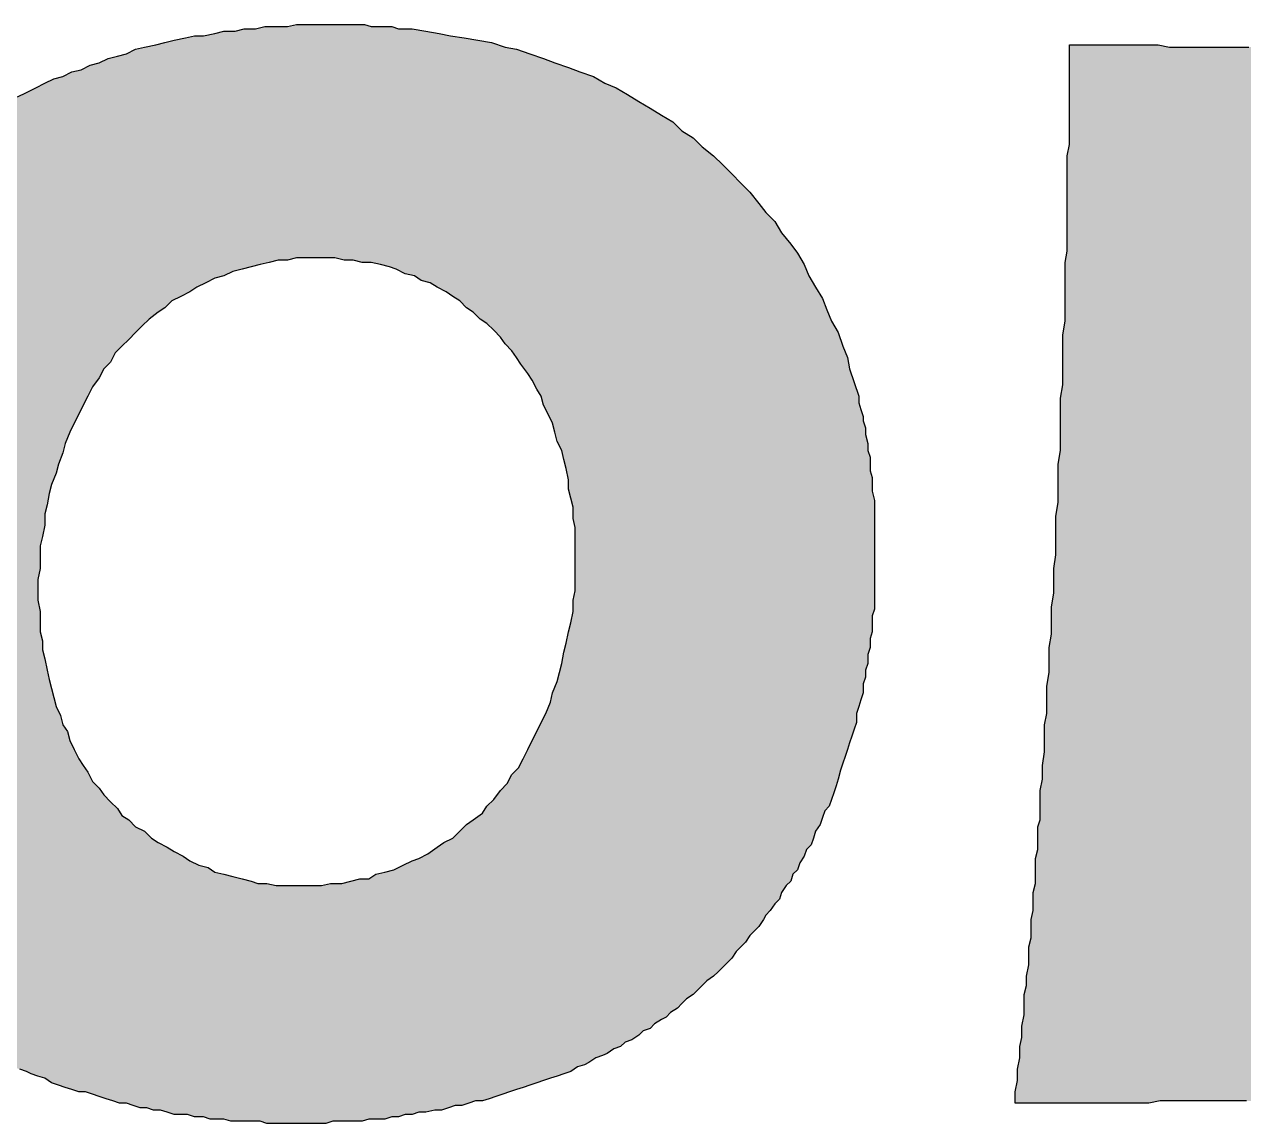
# Model space of a CAD drawing. Extents: x 0 to 17, y 0 to 11.
# Drawn here: x 12.9812 to 13.2595, y 1.4446 to 1.6956 of the extents above; entities that cross this region are included whole.
import ezdxf

# ---------------------------------------------------------------- set-up
doc = ezdxf.new("R2010")
doc.units = 0
doc.header["$LTSCALE"] = 10
doc.header["$MEASUREMENT"] = 0
doc.layers.add('BDR-18', color=1, linetype='Continuous')

# ---------------------------------------------------------------- blocks, each defined once
blk = doc.blocks.new('hel_logo_md_borderless')
at = {"layer": 'BDR-18', "linetype": 'ByBlock'}
h = blk.add_hatch(color=256, dxfattribs=at)
h.dxf.hatch_style = 1
h.paths.add_polyline_path([(1.97671, 1.265), (1.97339, 1.265), (1.96925, 1.265), (1.96594, 1.26418), (1.96263, 1.26418), (1.95932, 1.26335), (1.95601, 1.26252), (1.95269, 1.26169), (1.94938, 1.26086), (1.94607, 1.26004), (1.94276, 1.25838), (1.93945, 1.25755), (1.93613, 1.2559), (1.93282, 1.25424), (1.93034, 1.25258), (1.92703, 1.25093), (1.92371, 1.24927), (1.92123, 1.24679), (1.91875, 1.24513), (1.91543, 1.24265), (1.91295, 1.24016), (1.91046, 1.23768), (1.90798, 1.23519), (1.9055, 1.23271), (1.90301, 1.23023), (1.90136, 1.22691), (1.89887, 1.22443), (1.89722, 1.22112), (1.89473, 1.21781), (1.89308, 1.21449), (1.89142, 1.21118), (1.88976, 1.20787), (1.88811, 1.20456), (1.88645, 1.20125), (1.8848, 1.19711), (1.88397, 1.19379), (1.88231, 1.18965), (1.88148, 1.18634), (1.87983, 1.1822), (1.879, 1.17889), (1.87817, 1.17475), (1.87734, 1.17144), (1.87734, 1.1673), (1.87652, 1.16316), (1.87569, 1.15984), (1.87569, 1.1557), (1.87569, 1.15156), (1.87486, 1.14742), (1.87486, 1.14328), (1.87486, 1.13997), (1.87569, 1.13583), (1.87569, 1.13252), (1.87569, 1.12838), (1.87652, 1.12507), (1.87652, 1.12175), (1.87734, 1.11844), (1.87817, 1.1143), (1.879, 1.11099), (1.87983, 1.10768), (1.88066, 1.10437), (1.88148, 1.10105), (1.88314, 1.09774), (1.88397, 1.09443), (1.88562, 1.09195), (1.88645, 1.08863), (1.88811, 1.08532), (1.88976, 1.08201), (1.89142, 1.07953), (1.89308, 1.07704), (1.89473, 1.07373), (1.89722, 1.07125), (1.89887, 1.06876), (1.90136, 1.06628), (1.90384, 1.06379), (1.9055, 1.06131), (1.90798, 1.05965), (1.91046, 1.05717), (1.91378, 1.05551), (1.91626, 1.05303), (1.91875, 1.05137), (1.92206, 1.04972), (1.92454, 1.04806), (1.92785, 1.0464), (1.93034, 1.04475), (1.93365, 1.04309), (1.93696, 1.04226), (1.93945, 1.04061), (1.94276, 1.03978), (1.94607, 1.03895), (1.94938, 1.03812), (1.95269, 1.0373), (1.95518, 1.03647), (1.95849, 1.03647), (1.9618, 1.03564), (1.96511, 1.03564), (1.96843, 1.03564), (1.97174, 1.03564), (1.97505, 1.03564), (1.97836, 1.03564), (1.98168, 1.03647), (1.98582, 1.03647), (1.98913, 1.0373), (1.99244, 1.03812), (1.99575, 1.03812), (1.99824, 1.03978), (2.00155, 1.04061), (2.00486, 1.04144), (2.00817, 1.04309), (2.01148, 1.04475), (2.01397, 1.04558), (2.01728, 1.04723), (2.02059, 1.04972), (2.02308, 1.05137), (2.02639, 1.05303), (2.02887, 1.05551), (2.03136, 1.058), (2.03384, 1.05965), (2.03715, 1.06214), (2.03881, 1.06462), (2.04129, 1.06711), (2.04378, 1.07042), (2.04626, 1.0729), (2.04792, 1.07621), (2.0504, 1.0787), (2.05206, 1.08201), (2.05371, 1.08532), (2.05537, 1.08863), (2.05703, 1.09195), (2.05868, 1.09526), (2.06034, 1.09857), (2.06199, 1.10271), (2.06282, 1.10602), (2.06448, 1.11016), (2.06531, 1.11347), (2.06613, 1.11679), (2.06696, 1.12093), (2.06779, 1.12424), (2.06862, 1.12838), (2.06945, 1.13169), (2.07027, 1.13583), (2.07027, 1.13997), (2.0711, 1.14328), (2.0711, 1.14742), (2.0711, 1.15074), (2.0711, 1.15488), (2.0711, 1.15902), (2.0711, 1.16233), (2.0711, 1.16647), (2.07027, 1.16978), (2.07027, 1.17392), (2.06945, 1.17723), (2.06862, 1.18054), (2.06862, 1.18386), (2.06779, 1.188), (2.06696, 1.19131), (2.06613, 1.19462), (2.06448, 1.19793), (2.06365, 1.20125), (2.06282, 1.20456), (2.06117, 1.20787), (2.05951, 1.21118), (2.05868, 1.21449), (2.05703, 1.21698), (2.05537, 1.22029), (2.05371, 1.22277), (2.05123, 1.22609), (2.04957, 1.22857), (2.04792, 1.23105), (2.04543, 1.23354), (2.04378, 1.23602), (2.04129, 1.23851), (2.03881, 1.24099), (2.03633, 1.24265), (2.03384, 1.24513), (2.03136, 1.24679), (2.02887, 1.24927), (2.02639, 1.25093), (2.0239, 1.25258), (2.02059, 1.25424), (2.01811, 1.2559), (2.0148, 1.25672), (2.01231, 1.25838), (2.009, 1.25921), (2.00569, 1.26086), (2.0032, 1.26169), (1.99989, 1.26252), (1.99658, 1.26335), (1.99327, 1.26335), (1.98996, 1.26418), (1.98664, 1.26418), (1.98333, 1.265), (1.98002, 1.265)], flags=16)
h.paths.add_polyline_path([(1.98168, 1.35029), (1.98416, 1.35029), (1.98664, 1.35029), (1.98913, 1.35029), (1.99161, 1.35029), (1.9941, 1.35029), (1.99658, 1.34946), (1.99906, 1.34946), (2.00155, 1.34946), (2.00403, 1.34946), (2.00652, 1.34863), (2.009, 1.34863), (2.01148, 1.34863), (2.01645, 1.34781), (2.02142, 1.34698), (2.02556, 1.34615), (2.03053, 1.34532), (2.0355, 1.34449), (2.04047, 1.34367), (2.04543, 1.34201), (2.04957, 1.34118), (2.05454, 1.33953), (2.05951, 1.33787), (2.06365, 1.33621), (2.06862, 1.33456), (2.07276, 1.3329), (2.07773, 1.33125), (2.08187, 1.32876), (2.08601, 1.32711), (2.09015, 1.32462), (2.09429, 1.32214), (2.09843, 1.31965), (2.10257, 1.31717), (2.10671, 1.31469), (2.11002, 1.31137), (2.11416, 1.30889), (2.11747, 1.30558), (2.12161, 1.30227), (2.12492, 1.29895), (2.12824, 1.29564), (2.13155, 1.29233), (2.13486, 1.28902), (2.13817, 1.28488), (2.14066, 1.28156), (2.14397, 1.27825), (2.14645, 1.27411), (2.14976, 1.26997), (2.15225, 1.26666), (2.15473, 1.26252), (2.15639, 1.25838), (2.15887, 1.25424), (2.16136, 1.2501), (2.16301, 1.24596), (2.16467, 1.24182), (2.16715, 1.23768), (2.16881, 1.23271), (2.17047, 1.22857), (2.17129, 1.22443), (2.17295, 1.21946), (2.17461, 1.21449), (2.17461, 1.21201), (2.17543, 1.20953), (2.17626, 1.20704), (2.17626, 1.20539), (2.17709, 1.2029), (2.17709, 1.20042), (2.17792, 1.19711), (2.17792, 1.19462), (2.17875, 1.19214), (2.17875, 1.18965), (2.17875, 1.18717), (2.17957, 1.18469), (2.17957, 1.1822), (2.17957, 1.17972), (2.1804, 1.1764), (2.1804, 1.17392), (2.1804, 1.17144), (2.1804, 1.16812), (2.1804, 1.16564), (2.1804, 1.16316), (2.1804, 1.15984), (2.1804, 1.15736), (2.1804, 1.15405), (2.1804, 1.15156), (2.1804, 1.14825), (2.1804, 1.14577), (2.1804, 1.14246), (2.1804, 1.13997), (2.1804, 1.13666), (2.17957, 1.13418), (2.17957, 1.13086), (2.17957, 1.12838), (2.17875, 1.1259), (2.17875, 1.12258), (2.17792, 1.1201), (2.17792, 1.11679), (2.17709, 1.1143), (2.17709, 1.11182), (2.17626, 1.10933), (2.17626, 1.10602), (2.17543, 1.10354), (2.17461, 1.10105), (2.17378, 1.09857), (2.17378, 1.09526), (2.17295, 1.09277), (2.17212, 1.09029), (2.17129, 1.08781), (2.17047, 1.08532), (2.16964, 1.08284), (2.16881, 1.08035), (2.16798, 1.07787), (2.16715, 1.07456), (2.16633, 1.07207), (2.1655, 1.06959), (2.16467, 1.06711), (2.16384, 1.06462), (2.16219, 1.06296), (2.16136, 1.06048), (2.16053, 1.058), (2.15887, 1.05551), (2.15805, 1.05303), (2.15722, 1.05054), (2.15556, 1.04889), (2.15473, 1.0464), (2.15308, 1.04392), (2.15225, 1.04144), (2.15059, 1.03978), (2.14976, 1.0373), (2.14811, 1.03564), (2.14645, 1.03316), (2.14562, 1.03067), (2.14397, 1.02902), (2.14231, 1.02653), (2.14066, 1.02488), (2.13983, 1.02322), (2.13817, 1.02074), (2.13652, 1.01908), (2.13486, 1.01742), (2.1332, 1.01494), (2.13155, 1.01328), (2.12989, 1.01163), (2.12824, 1.00914), (2.12658, 1.00749), (2.12492, 1.00583), (2.12327, 1.00417), (2.12161, 1.00252), (2.11913, 1.00086), (2.11747, 0.99921), (2.11582, 0.99755), (2.11416, 0.99589), (2.11168, 0.99424), (2.11002, 0.99258), (2.10836, 0.99093), (2.10588, 0.98927), (2.10422, 0.98761), (2.10257, 0.98679), (2.10008, 0.98513), (2.09843, 0.98347), (2.09594, 0.98265), (2.09429, 0.98099), (2.0918, 0.97933), (2.08932, 0.97851), (2.08766, 0.97685), (2.08518, 0.97602), (2.08269, 0.97437), (2.08104, 0.97354), (2.07855, 0.97271), (2.07607, 0.97105), (2.07441, 0.97023), (2.07193, 0.9694), (2.06945, 0.96774), (2.06696, 0.96691), (2.06448, 0.96609), (2.06199, 0.96526), (2.05951, 0.96443), (2.05703, 0.9636), (2.05454, 0.96277), (2.05206, 0.96195), (2.04957, 0.96112), (2.04709, 0.96029), (2.04461, 0.95946), (2.04212, 0.95863), (2.03964, 0.95781), (2.03715, 0.95698), (2.03467, 0.95698), (2.03218, 0.95615), (2.0297, 0.95532), (2.02722, 0.95532), (2.02473, 0.95449), (2.02225, 0.95367), (2.01976, 0.95367), (2.01645, 0.95284), (2.01397, 0.95284), (2.01148, 0.95201), (2.009, 0.95201), (2.00652, 0.95118), (2.00403, 0.95118), (2.00155, 0.95035), (1.99824, 0.95035), (1.99575, 0.95035), (1.99327, 0.94953), (1.99078, 0.94953), (1.9883, 0.94953), (1.98499, 0.94953), (1.9825, 0.94953), (1.98002, 0.9487), (1.97754, 0.9487), (1.97422, 0.9487), (1.97174, 0.9487), (1.96925, 0.9487), (1.96677, 0.9487), (1.96346, 0.9487), (1.96097, 0.9487), (1.95849, 0.9487), (1.95601, 0.94953), (1.95352, 0.94953), (1.95021, 0.94953), (1.94773, 0.94953), (1.94524, 0.94953), (1.94276, 0.95035), (1.94027, 0.95035), (1.93779, 0.95035), (1.93531, 0.95118), (1.93199, 0.95118), (1.92951, 0.95201), (1.92703, 0.95201), (1.92454, 0.95201), (1.92206, 0.95284), (1.91957, 0.95367), (1.91709, 0.95367), (1.9146, 0.95449), (1.91212, 0.95449), (1.90964, 0.95532), (1.90715, 0.95615), (1.90467, 0.95615), (1.90218, 0.95698), (1.8997, 0.95781), (1.89722, 0.95863), (1.89473, 0.95946), (1.89225, 0.96029), (1.88976, 0.96029), (1.88728, 0.96112), (1.8848, 0.96195), (1.88231, 0.96277), (1.87983, 0.9636), (1.87734, 0.96526), (1.87486, 0.96609), (1.87238, 0.96691), (1.87072, 0.96774), (1.86824, 0.96857), (1.86575, 0.9694), (1.86327, 0.97105), (1.86161, 0.97188), (1.85913, 0.97271), (1.85664, 0.97437), (1.85499, 0.97519), (1.8525, 0.97685), (1.85085, 0.97768), (1.84836, 0.97933), (1.84588, 0.98016), (1.84174, 0.98347), (1.84008, 0.9843), (1.83843, 0.98596), (1.83594, 0.98761), (1.83429, 0.98927), (1.8318, 0.99093), (1.83015, 0.99258), (1.82849, 0.99341), (1.82601, 0.99507), (1.82435, 0.99672), (1.82269, 0.99921), (1.82104, 1.00086), (1.81855, 1.00252), (1.8169, 1.00417), (1.81524, 1.00583), (1.81359, 1.00749), (1.81193, 1.00914), (1.80862, 1.01328), (1.80531, 1.0166), (1.80282, 1.02074), (1.79951, 1.02405), (1.79702, 1.02819), (1.79371, 1.03233), (1.79123, 1.03564), (1.78957, 1.03978), (1.78709, 1.04392), (1.7846, 1.04806), (1.78295, 1.0522), (1.78129, 1.05634), (1.77964, 1.06048), (1.77798, 1.06462), (1.77632, 1.06959), (1.77467, 1.07373), (1.77384, 1.07787), (1.77218, 1.08284), (1.77136, 1.08698), (1.77053, 1.09195), (1.7697, 1.09691), (1.76887, 1.10105), (1.76804, 1.10602), (1.76722, 1.10851), (1.76722, 1.11099), (1.76722, 1.11347), (1.76722, 1.11596), (1.76639, 1.11844), (1.76639, 1.12093), (1.76639, 1.12341), (1.76639, 1.1259), (1.76556, 1.12838), (1.76556, 1.13169), (1.76556, 1.13418), (1.76556, 1.13666), (1.76556, 1.13914), (1.76556, 1.14163), (1.76556, 1.14577), (1.76556, 1.14908), (1.76556, 1.15322), (1.76639, 1.15736), (1.76639, 1.16067), (1.76639, 1.16481), (1.76722, 1.16812), (1.76722, 1.17144), (1.76804, 1.17558), (1.76804, 1.17889), (1.76887, 1.1822), (1.76887, 1.18634), (1.7697, 1.18965), (1.77053, 1.19297), (1.77136, 1.19628), (1.77218, 1.19959), (1.77301, 1.20373), (1.77384, 1.20704), (1.77467, 1.21035), (1.7755, 1.21367), (1.77632, 1.21698), (1.77798, 1.21946), (1.77881, 1.22277), (1.78046, 1.22609), (1.78129, 1.2294), (1.78295, 1.23271), (1.78378, 1.23602), (1.78543, 1.23851), (1.78709, 1.24182), (1.78792, 1.24513), (1.78957, 1.24762), (1.79123, 1.25093), (1.79288, 1.25341), (1.79454, 1.25672), (1.7962, 1.25921), (1.79785, 1.26169), (1.80034, 1.265), (1.80199, 1.26749), (1.80365, 1.26997), (1.80613, 1.27246), (1.80779, 1.27577), (1.80945, 1.27825), (1.81193, 1.28074), (1.81441, 1.28322), (1.81607, 1.2857), (1.81855, 1.28736), (1.82104, 1.28984), (1.82352, 1.29233), (1.82601, 1.29481), (1.82849, 1.29647), (1.83097, 1.29895), (1.83346, 1.30144), (1.83594, 1.30309), (1.83843, 1.30558), (1.84091, 1.30723), (1.84422, 1.30972), (1.84671, 1.31137), (1.84919, 1.31303), (1.8525, 1.31551), (1.85499, 1.31717), (1.8583, 1.31883), (1.86161, 1.32048), (1.8641, 1.32214), (1.86741, 1.32379), (1.87072, 1.32545), (1.87403, 1.32711), (1.87734, 1.32876), (1.88066, 1.33042), (1.88397, 1.33125), (1.88728, 1.3329), (1.89059, 1.33373), (1.8939, 1.33539), (1.89722, 1.33621), (1.90053, 1.33787), (1.90384, 1.3387), (1.90715, 1.33953), (1.91046, 1.34118), (1.91378, 1.34201), (1.91792, 1.34284), (1.92123, 1.34367), (1.92454, 1.34449), (1.92868, 1.34532), (1.93199, 1.34615), (1.93531, 1.34615), (1.93945, 1.34698), (1.94276, 1.34781), (1.9469, 1.34781), (1.95021, 1.34863), (1.95435, 1.34863), (1.95766, 1.34946), (1.9618, 1.34946), (1.96594, 1.34946), (1.96925, 1.35029), (1.97339, 1.35029), (1.97754, 1.35029)])
h = blk.add_hatch(color=256, dxfattribs=at)
h.dxf.hatch_style = 1
h.paths.add_polyline_path([(2.23174, 0.95615), (2.23174, 0.96029), (2.23257, 0.96443), (2.23257, 0.96857), (2.2334, 0.97271), (2.2334, 0.97685), (2.23422, 0.98016), (2.23422, 0.9843), (2.23505, 0.98844), (2.23505, 0.99175), (2.23505, 0.99589), (2.23588, 0.99921), (2.23588, 1.00252), (2.23671, 1.00666), (2.23671, 1.00997), (2.23671, 1.01328), (2.23754, 1.0166), (2.23754, 1.01991), (2.23754, 1.02322), (2.23836, 1.02653), (2.23836, 1.02984), (2.23836, 1.03316), (2.23919, 1.03647), (2.23919, 1.03978), (2.23919, 1.04226), (2.23919, 1.04558), (2.24002, 1.04889), (2.24002, 1.05137), (2.24002, 1.05468), (2.24002, 1.05717), (2.24085, 1.05965), (2.24085, 1.06296), (2.24085, 1.06545), (2.24085, 1.07042), (2.24168, 1.07456), (2.24168, 1.07953), (2.2425, 1.08449), (2.2425, 1.08946), (2.2425, 1.09443), (2.24333, 1.09857), (2.24333, 1.10354), (2.24333, 1.10851), (2.24416, 1.11347), (2.24416, 1.11844), (2.24416, 1.12258), (2.24499, 1.12755), (2.24499, 1.13252), (2.24499, 1.13749), (2.24582, 1.14246), (2.24582, 1.1466), (2.24582, 1.15156), (2.24664, 1.15653), (2.24664, 1.1615), (2.24664, 1.16564), (2.24664, 1.17061), (2.24747, 1.17558), (2.24747, 1.18054), (2.24747, 1.18469), (2.24747, 1.18965), (2.2483, 1.19462), (2.2483, 1.19959), (2.2483, 1.20373), (2.2483, 1.2087), (2.2483, 1.21367), (2.24913, 1.21863), (2.24913, 1.22277), (2.24913, 1.22774), (2.24913, 1.23271), (2.24913, 1.23685), (2.24996, 1.24182), (2.24996, 1.24596), (2.24996, 1.2501), (2.24996, 1.25507), (2.24996, 1.25921), (2.24996, 1.26335), (2.25078, 1.26749), (2.25078, 1.27163), (2.25078, 1.27577), (2.25078, 1.27991), (2.25078, 1.28322), (2.25078, 1.28736), (2.25078, 1.2915), (2.25078, 1.29481), (2.25078, 1.29895), (2.25078, 1.30227), (2.25161, 1.30641), (2.25161, 1.30972), (2.25161, 1.31303), (2.25161, 1.31717), (2.25161, 1.32048), (2.25161, 1.32379), (2.25161, 1.32711), (2.25161, 1.33042), (2.25161, 1.33373), (2.25161, 1.33704), (2.25161, 1.33953), (2.25161, 1.34284), (2.25575, 1.34284), (2.25989, 1.34284), (2.26403, 1.34284), (2.26817, 1.34284), (2.27231, 1.34284), (2.27645, 1.34284), (2.27977, 1.34284), (2.28391, 1.34284), (2.28805, 1.34201), (2.29136, 1.34201), (2.2955, 1.34201), (2.29881, 1.34201), (2.30212, 1.34201), (2.30543, 1.34201), (2.30957, 1.34201), (2.31289, 1.34201), (2.31454, 1.34201), (2.31703, 1.34201), (2.31951, 1.34201), (2.32282, 1.34201), (2.32531, 1.34201), (2.32779, 1.34201), (2.3311, 1.34201), (2.33442, 1.34284), (2.33773, 1.34284), (2.34104, 1.34284), (2.34435, 1.34284), (2.34849, 1.34284), (2.3518, 1.34284), (2.35594, 1.34284), (2.36008, 1.34284), (2.36422, 1.34284), (2.3576, 1.24016), (2.35015, 1.08035), (2.34932, 1.04061), (2.3518, 1.04061), (2.35429, 1.04061), (2.3576, 1.04061), (2.36008, 1.04061), (2.36257, 1.04061), (2.36505, 1.04061), (2.36919, 1.04061), (2.37333, 1.03978), (2.37747, 1.03978), (2.38161, 1.03978), (2.38492, 1.03978), (2.38906, 1.03978), (2.39155, 1.03978), (2.39486, 1.03978), (2.39735, 1.03978), (2.39983, 1.03978), (2.40231, 1.03978), (2.40645, 1.03978), (2.41059, 1.03978), (2.41391, 1.03978), (2.41805, 1.03978), (2.42219, 1.03978), (2.42633, 1.03978), (2.42964, 1.03978), (2.43378, 1.03978), (2.43709, 1.03978), (2.44123, 1.03978), (2.44454, 1.03978), (2.44785, 1.03978), (2.45117, 1.03978), (2.45448, 1.03978), (2.45779, 1.03978), (2.4611, 1.04061), (2.46442, 1.04061), (2.46773, 1.04061), (2.47104, 1.04061), (2.47352, 1.04061), (2.47684, 1.04061), (2.47932, 1.04061), (2.48263, 1.04061), (2.48512, 1.04061), (2.4876, 1.04061), (2.49008, 1.04061), (2.49257, 1.04144), (2.49505, 1.04144), (2.49754, 1.04144), (2.5025, 1.04144), (2.50664, 1.04144), (2.50168, 0.95615), (2.49754, 0.95615), (2.4934, 0.95615), (2.48926, 0.95615), (2.48512, 0.95615), (2.48098, 0.95615), (2.47684, 0.95615), (2.4727, 0.95615), (2.46856, 0.95615), (2.46442, 0.95615), (2.46028, 0.95615), (2.45614, 0.95615), (2.452, 0.95615), (2.44868, 0.95698), (2.44454, 0.95698), (2.4404, 0.95698), (2.43626, 0.95698), (2.43212, 0.95698), (2.42881, 0.95698), (2.42467, 0.95698), (2.42053, 0.95698), (2.41639, 0.95698), (2.41308, 0.95698), (2.40894, 0.95698), (2.4048, 0.95698), (2.40149, 0.95698), (2.39735, 0.95698), (2.39321, 0.95698), (2.38989, 0.95698), (2.38575, 0.95698), (2.38244, 0.95698), (2.3783, 0.95698), (2.37416, 0.95698), (2.37168, 0.95698), (2.36919, 0.95698), (2.36671, 0.95698), (2.36422, 0.95698), (2.36174, 0.95698), (2.35926, 0.95698), (2.35677, 0.95698), (2.35429, 0.95698), (2.34932, 0.95698), (2.34435, 0.95698), (2.34021, 0.95698), (2.33524, 0.95698), (2.33027, 0.95698), (2.32531, 0.95698), (2.32117, 0.95698), (2.3162, 0.95698), (2.31123, 0.95698), (2.30709, 0.95698), (2.30212, 0.95698), (2.29798, 0.95698), (2.29384, 0.95698), (2.28887, 0.95698), (2.28473, 0.95698), (2.28059, 0.95615), (2.27645, 0.95615), (2.27231, 0.95615), (2.26817, 0.95615), (2.26403, 0.95615), (2.25989, 0.95615), (2.25575, 0.95615), (2.25161, 0.95615), (2.24747, 0.95615), (2.24333, 0.95615), (2.23919, 0.95615), (2.23588, 0.95615)])
for points in [[(1.86741, 1.32379), (1.87072, 1.32545), (1.87403, 1.32711), (1.87734, 1.32876), (1.88066, 1.33042), (1.88397, 1.33125), (1.88728, 1.3329), (1.89059, 1.33373), (1.8939, 1.33539), (1.89722, 1.33621), (1.90053, 1.33787), (1.90384, 1.3387), (1.90715, 1.33953), (1.91046, 1.34118), (1.91378, 1.34201), (1.91792, 1.34284), (1.92123, 1.34367), (1.92454, 1.34449), (1.92868, 1.34532), (1.93199, 1.34615), (1.93531, 1.34615), (1.93945, 1.34698), (1.94276, 1.34781), (1.9469, 1.34781), (1.95021, 1.34863), (1.95435, 1.34863), (1.95766, 1.34946), (1.9618, 1.34946), (1.96594, 1.34946), (1.96925, 1.35029), (1.97339, 1.35029), (1.97754, 1.35029), (1.98168, 1.35029), (1.98416, 1.35029), (1.98664, 1.35029), (1.98913, 1.35029), (1.99161, 1.35029), (1.9941, 1.35029), (1.99658, 1.34946), (1.99906, 1.34946), (2.00155, 1.34946), (2.00403, 1.34946), (2.00652, 1.34863), (2.009, 1.34863), (2.01148, 1.34863), (2.01645, 1.34781), (2.02142, 1.34698), (2.02556, 1.34615), (2.03053, 1.34532), (2.0355, 1.34449), (2.04047, 1.34367), (2.04543, 1.34201), (2.04957, 1.34118), (2.05454, 1.33953), (2.05951, 1.33787), (2.06365, 1.33621), (2.06862, 1.33456), (2.07276, 1.3329), (2.07773, 1.33125), (2.08187, 1.32876), (2.08601, 1.32711), (2.09015, 1.32462), (2.09429, 1.32214), (2.09843, 1.31965), (2.10257, 1.31717), (2.10671, 1.31469), (2.11002, 1.31137), (2.11416, 1.30889), (2.11747, 1.30558), (2.12161, 1.30227), (2.12492, 1.29895), (2.12824, 1.29564), (2.13155, 1.29233), (2.13486, 1.28902), (2.13817, 1.28488), (2.14066, 1.28156), (2.14397, 1.27825), (2.14645, 1.27411), (2.14976, 1.26997), (2.15225, 1.26666), (2.15473, 1.26252), (2.15639, 1.25838), (2.15887, 1.25424), (2.16136, 1.2501), (2.16301, 1.24596), (2.16467, 1.24182), (2.16715, 1.23768), (2.16881, 1.23271), (2.17047, 1.22857), (2.17129, 1.22443), (2.17295, 1.21946), (2.17461, 1.21449), (2.17461, 1.21201), (2.17543, 1.20953), (2.17626, 1.20704), (2.17626, 1.20539), (2.17709, 1.2029), (2.17709, 1.20042), (2.17792, 1.19711), (2.17792, 1.19462), (2.17875, 1.19214), (2.17875, 1.18965), (2.17875, 1.18717), (2.17957, 1.18469), (2.17957, 1.1822), (2.17957, 1.17972), (2.1804, 1.1764), (2.1804, 1.17392), (2.1804, 1.17144), (2.1804, 1.16812), (2.1804, 1.16564), (2.1804, 1.16316), (2.1804, 1.15984), (2.1804, 1.15736), (2.1804, 1.15405), (2.1804, 1.15156), (2.1804, 1.14825), (2.1804, 1.14577), (2.1804, 1.14246), (2.1804, 1.13997), (2.1804, 1.13666), (2.17957, 1.13418), (2.17957, 1.13086), (2.17957, 1.12838), (2.17875, 1.1259), (2.17875, 1.12258), (2.17792, 1.1201), (2.17792, 1.11679), (2.17709, 1.1143), (2.17709, 1.11182), (2.17626, 1.10933), (2.17626, 1.10602), (2.17543, 1.10354), (2.17461, 1.10105), (2.17378, 1.09857), (2.17378, 1.09526), (2.17295, 1.09277), (2.17212, 1.09029), (2.17129, 1.08781), (2.17047, 1.08532), (2.16964, 1.08284), (2.16881, 1.08035), (2.16798, 1.07787), (2.16715, 1.07456), (2.16633, 1.07207), (2.1655, 1.06959), (2.16467, 1.06711), (2.16384, 1.06462), (2.16219, 1.06296), (2.16136, 1.06048), (2.16053, 1.058), (2.15887, 1.05551), (2.15805, 1.05303), (2.15722, 1.05054), (2.15556, 1.04889), (2.15473, 1.0464), (2.15308, 1.04392), (2.15225, 1.04144), (2.15059, 1.03978), (2.14976, 1.0373), (2.14811, 1.03564), (2.14645, 1.03316), (2.14562, 1.03067), (2.14397, 1.02902), (2.14231, 1.02653), (2.14066, 1.02488), (2.13983, 1.02322), (2.13817, 1.02074), (2.13652, 1.01908), (2.13486, 1.01742), (2.1332, 1.01494), (2.13155, 1.01328), (2.12989, 1.01163), (2.12824, 1.00914), (2.12658, 1.00749), (2.12492, 1.00583), (2.12327, 1.00417), (2.12161, 1.00252), (2.11913, 1.00086), (2.11747, 0.99921), (2.11582, 0.99755), (2.11416, 0.99589), (2.11168, 0.99424), (2.11002, 0.99258), (2.10836, 0.99093), (2.10588, 0.98927), (2.10422, 0.98761), (2.10257, 0.98679), (2.10008, 0.98513), (2.09843, 0.98347), (2.09594, 0.98265), (2.09429, 0.98099), (2.0918, 0.97933), (2.08932, 0.97851), (2.08766, 0.97685), (2.08518, 0.97602), (2.08269, 0.97437), (2.08104, 0.97354), (2.07855, 0.97271), (2.07607, 0.97105), (2.07441, 0.97023), (2.07193, 0.9694), (2.06945, 0.96774), (2.06696, 0.96691), (2.06448, 0.96609), (2.06199, 0.96526), (2.05951, 0.96443), (2.05703, 0.9636), (2.05454, 0.96277), (2.05206, 0.96195), (2.04957, 0.96112), (2.04709, 0.96029), (2.04461, 0.95946), (2.04212, 0.95863), (2.03964, 0.95781), (2.03715, 0.95698), (2.03467, 0.95698), (2.03218, 0.95615), (2.0297, 0.95532), (2.02722, 0.95532), (2.02473, 0.95449), (2.02225, 0.95367), (2.01976, 0.95367), (2.01645, 0.95284), (2.01397, 0.95284), (2.01148, 0.95201), (2.009, 0.95201), (2.00652, 0.95118), (2.00403, 0.95118), (2.00155, 0.95035), (1.99824, 0.95035), (1.99575, 0.95035), (1.99327, 0.94953), (1.99078, 0.94953), (1.9883, 0.94953), (1.98499, 0.94953), (1.9825, 0.94953), (1.98002, 0.9487), (1.97754, 0.9487), (1.97422, 0.9487), (1.97174, 0.9487), (1.96925, 0.9487), (1.96677, 0.9487), (1.96346, 0.9487), (1.96097, 0.9487), (1.95849, 0.9487), (1.95601, 0.94953), (1.95352, 0.94953), (1.95021, 0.94953), (1.94773, 0.94953), (1.94524, 0.94953), (1.94276, 0.95035), (1.94027, 0.95035), (1.93779, 0.95035), (1.93531, 0.95118), (1.93199, 0.95118), (1.92951, 0.95201), (1.92703, 0.95201), (1.92454, 0.95201), (1.92206, 0.95284), (1.91957, 0.95367), (1.91709, 0.95367), (1.9146, 0.95449), (1.91212, 0.95449), (1.90964, 0.95532), (1.90715, 0.95615), (1.90467, 0.95615), (1.90218, 0.95698), (1.8997, 0.95781), (1.89722, 0.95863), (1.89473, 0.95946), (1.89225, 0.96029), (1.88976, 0.96029), (1.88728, 0.96112), (1.8848, 0.96195), (1.88231, 0.96277), (1.87983, 0.9636), (1.87734, 0.96526), (1.87486, 0.96609), (1.87238, 0.96691), (1.87072, 0.96774), (1.86824, 0.96857)], [(2.3162, 0.95698), (2.31123, 0.95698), (2.30709, 0.95698), (2.30212, 0.95698), (2.29798, 0.95698), (2.29384, 0.95698), (2.28887, 0.95698), (2.28473, 0.95698), (2.28059, 0.95615), (2.27645, 0.95615), (2.27231, 0.95615), (2.26817, 0.95615), (2.26403, 0.95615), (2.25989, 0.95615), (2.25575, 0.95615), (2.25161, 0.95615), (2.24747, 0.95615), (2.24333, 0.95615), (2.23919, 0.95615), (2.23588, 0.95615), (2.23174, 0.95615), (2.23174, 0.96029), (2.23257, 0.96443), (2.23257, 0.96857), (2.2334, 0.97271), (2.2334, 0.97685), (2.23422, 0.98016), (2.23422, 0.9843), (2.23505, 0.98844), (2.23505, 0.99175), (2.23505, 0.99589), (2.23588, 0.99921), (2.23588, 1.00252), (2.23671, 1.00666), (2.23671, 1.00997), (2.23671, 1.01328), (2.23754, 1.0166), (2.23754, 1.01991), (2.23754, 1.02322), (2.23836, 1.02653), (2.23836, 1.02984), (2.23836, 1.03316), (2.23919, 1.03647), (2.23919, 1.03978), (2.23919, 1.04226), (2.23919, 1.04558), (2.24002, 1.04889), (2.24002, 1.05137), (2.24002, 1.05468), (2.24002, 1.05717), (2.24085, 1.05965), (2.24085, 1.06296), (2.24085, 1.06545), (2.24085, 1.07042), (2.24168, 1.07456), (2.24168, 1.07953), (2.2425, 1.08449), (2.2425, 1.08946), (2.2425, 1.09443), (2.24333, 1.09857), (2.24333, 1.10354), (2.24333, 1.10851), (2.24416, 1.11347), (2.24416, 1.11844), (2.24416, 1.12258), (2.24499, 1.12755), (2.24499, 1.13252), (2.24499, 1.13749), (2.24582, 1.14246), (2.24582, 1.1466), (2.24582, 1.15156), (2.24664, 1.15653), (2.24664, 1.1615), (2.24664, 1.16564), (2.24664, 1.17061), (2.24747, 1.17558), (2.24747, 1.18054), (2.24747, 1.18469), (2.24747, 1.18965), (2.2483, 1.19462), (2.2483, 1.19959), (2.2483, 1.20373), (2.2483, 1.2087), (2.2483, 1.21367), (2.24913, 1.21863), (2.24913, 1.22277), (2.24913, 1.22774), (2.24913, 1.23271), (2.24913, 1.23685), (2.24996, 1.24182), (2.24996, 1.24596), (2.24996, 1.2501), (2.24996, 1.25507), (2.24996, 1.25921), (2.24996, 1.26335), (2.25078, 1.26749), (2.25078, 1.27163), (2.25078, 1.27577), (2.25078, 1.27991), (2.25078, 1.28322), (2.25078, 1.28736), (2.25078, 1.2915), (2.25078, 1.29481), (2.25078, 1.29895), (2.25078, 1.30227), (2.25161, 1.30641), (2.25161, 1.30972), (2.25161, 1.31303), (2.25161, 1.31717), (2.25161, 1.32048), (2.25161, 1.32379), (2.25161, 1.32711), (2.25161, 1.33042), (2.25161, 1.33373), (2.25161, 1.33704), (2.25161, 1.33953), (2.25161, 1.34284), (2.25575, 1.34284), (2.25989, 1.34284), (2.26403, 1.34284), (2.26817, 1.34284), (2.27231, 1.34284), (2.27645, 1.34284), (2.27977, 1.34284), (2.28391, 1.34284), (2.28805, 1.34201), (2.29136, 1.34201), (2.2955, 1.34201), (2.29881, 1.34201), (2.30212, 1.34201), (2.30543, 1.34201), (2.30957, 1.34201), (2.31289, 1.34201), (2.31454, 1.34201), (2.31703, 1.34201)]]:
    blk.add_lwpolyline(points, dxfattribs=at)
blk.add_lwpolyline([(1.97671, 1.265), (1.97339, 1.265), (1.96925, 1.265), (1.96594, 1.26418), (1.96263, 1.26418), (1.95932, 1.26335), (1.95601, 1.26252), (1.95269, 1.26169), (1.94938, 1.26086), (1.94607, 1.26004), (1.94276, 1.25838), (1.93945, 1.25755), (1.93613, 1.2559), (1.93282, 1.25424), (1.93034, 1.25258), (1.92703, 1.25093), (1.92371, 1.24927), (1.92123, 1.24679), (1.91875, 1.24513), (1.91543, 1.24265), (1.91295, 1.24016), (1.91046, 1.23768), (1.90798, 1.23519), (1.9055, 1.23271), (1.90301, 1.23023), (1.90136, 1.22691), (1.89887, 1.22443), (1.89722, 1.22112), (1.89473, 1.21781), (1.89308, 1.21449), (1.89142, 1.21118), (1.88976, 1.20787), (1.88811, 1.20456), (1.88645, 1.20125), (1.8848, 1.19711), (1.88397, 1.19379), (1.88231, 1.18965), (1.88148, 1.18634), (1.87983, 1.1822), (1.879, 1.17889), (1.87817, 1.17475), (1.87734, 1.17144), (1.87734, 1.1673), (1.87652, 1.16316), (1.87569, 1.15984), (1.87569, 1.1557), (1.87569, 1.15156), (1.87486, 1.14742), (1.87486, 1.14328), (1.87486, 1.13997), (1.87569, 1.13583), (1.87569, 1.13252), (1.87569, 1.12838), (1.87652, 1.12507), (1.87652, 1.12175), (1.87734, 1.11844), (1.87817, 1.1143), (1.879, 1.11099), (1.87983, 1.10768), (1.88066, 1.10437), (1.88148, 1.10105), (1.88314, 1.09774), (1.88397, 1.09443), (1.88562, 1.09195), (1.88645, 1.08863), (1.88811, 1.08532), (1.88976, 1.08201), (1.89142, 1.07953), (1.89308, 1.07704), (1.89473, 1.07373), (1.89722, 1.07125), (1.89887, 1.06876), (1.90136, 1.06628), (1.90384, 1.06379), (1.9055, 1.06131), (1.90798, 1.05965), (1.91046, 1.05717), (1.91378, 1.05551), (1.91626, 1.05303), (1.91875, 1.05137), (1.92206, 1.04972), (1.92454, 1.04806), (1.92785, 1.0464), (1.93034, 1.04475), (1.93365, 1.04309), (1.93696, 1.04226), (1.93945, 1.04061), (1.94276, 1.03978), (1.94607, 1.03895), (1.94938, 1.03812), (1.95269, 1.0373), (1.95518, 1.03647), (1.95849, 1.03647), (1.9618, 1.03564), (1.96511, 1.03564), (1.96843, 1.03564), (1.97174, 1.03564), (1.97505, 1.03564), (1.97836, 1.03564), (1.98168, 1.03647), (1.98582, 1.03647), (1.98913, 1.0373), (1.99244, 1.03812), (1.99575, 1.03812), (1.99824, 1.03978), (2.00155, 1.04061), (2.00486, 1.04144), (2.00817, 1.04309), (2.01148, 1.04475), (2.01397, 1.04558), (2.01728, 1.04723), (2.02059, 1.04972), (2.02308, 1.05137), (2.02639, 1.05303), (2.02887, 1.05551), (2.03136, 1.058), (2.03384, 1.05965), (2.03715, 1.06214), (2.03881, 1.06462), (2.04129, 1.06711), (2.04378, 1.07042), (2.04626, 1.0729), (2.04792, 1.07621), (2.0504, 1.0787), (2.05206, 1.08201), (2.05371, 1.08532), (2.05537, 1.08863), (2.05703, 1.09195), (2.05868, 1.09526), (2.06034, 1.09857), (2.06199, 1.10271), (2.06282, 1.10602), (2.06448, 1.11016), (2.06531, 1.11347), (2.06613, 1.11679), (2.06696, 1.12093), (2.06779, 1.12424), (2.06862, 1.12838), (2.06945, 1.13169), (2.07027, 1.13583), (2.07027, 1.13997), (2.0711, 1.14328), (2.0711, 1.14742), (2.0711, 1.15074), (2.0711, 1.15488), (2.0711, 1.15902), (2.0711, 1.16233), (2.0711, 1.16647), (2.07027, 1.16978), (2.07027, 1.17392), (2.06945, 1.17723), (2.06862, 1.18054), (2.06862, 1.18386), (2.06779, 1.188), (2.06696, 1.19131), (2.06613, 1.19462), (2.06448, 1.19793), (2.06365, 1.20125), (2.06282, 1.20456), (2.06117, 1.20787), (2.05951, 1.21118), (2.05868, 1.21449), (2.05703, 1.21698), (2.05537, 1.22029), (2.05371, 1.22277), (2.05123, 1.22609), (2.04957, 1.22857), (2.04792, 1.23105), (2.04543, 1.23354), (2.04378, 1.23602), (2.04129, 1.23851), (2.03881, 1.24099), (2.03633, 1.24265), (2.03384, 1.24513), (2.03136, 1.24679), (2.02887, 1.24927), (2.02639, 1.25093), (2.0239, 1.25258), (2.02059, 1.25424), (2.01811, 1.2559), (2.0148, 1.25672), (2.01231, 1.25838), (2.009, 1.25921), (2.00569, 1.26086), (2.0032, 1.26169), (1.99989, 1.26252), (1.99658, 1.26335), (1.99327, 1.26335), (1.98996, 1.26418), (1.98664, 1.26418), (1.98333, 1.265), (1.98002, 1.265)], close=True, dxfattribs=at)

msp = doc.modelspace()

# ---------------------------------------------------------------- block references
at = {"xscale": 0.625, "yscale": 0.625, "zscale": 0.625}
msp.add_blockref('hel_logo_md_borderless', (11.8125, 0.85164), dxfattribs=at)

doc.saveas('drawing.dxf')
